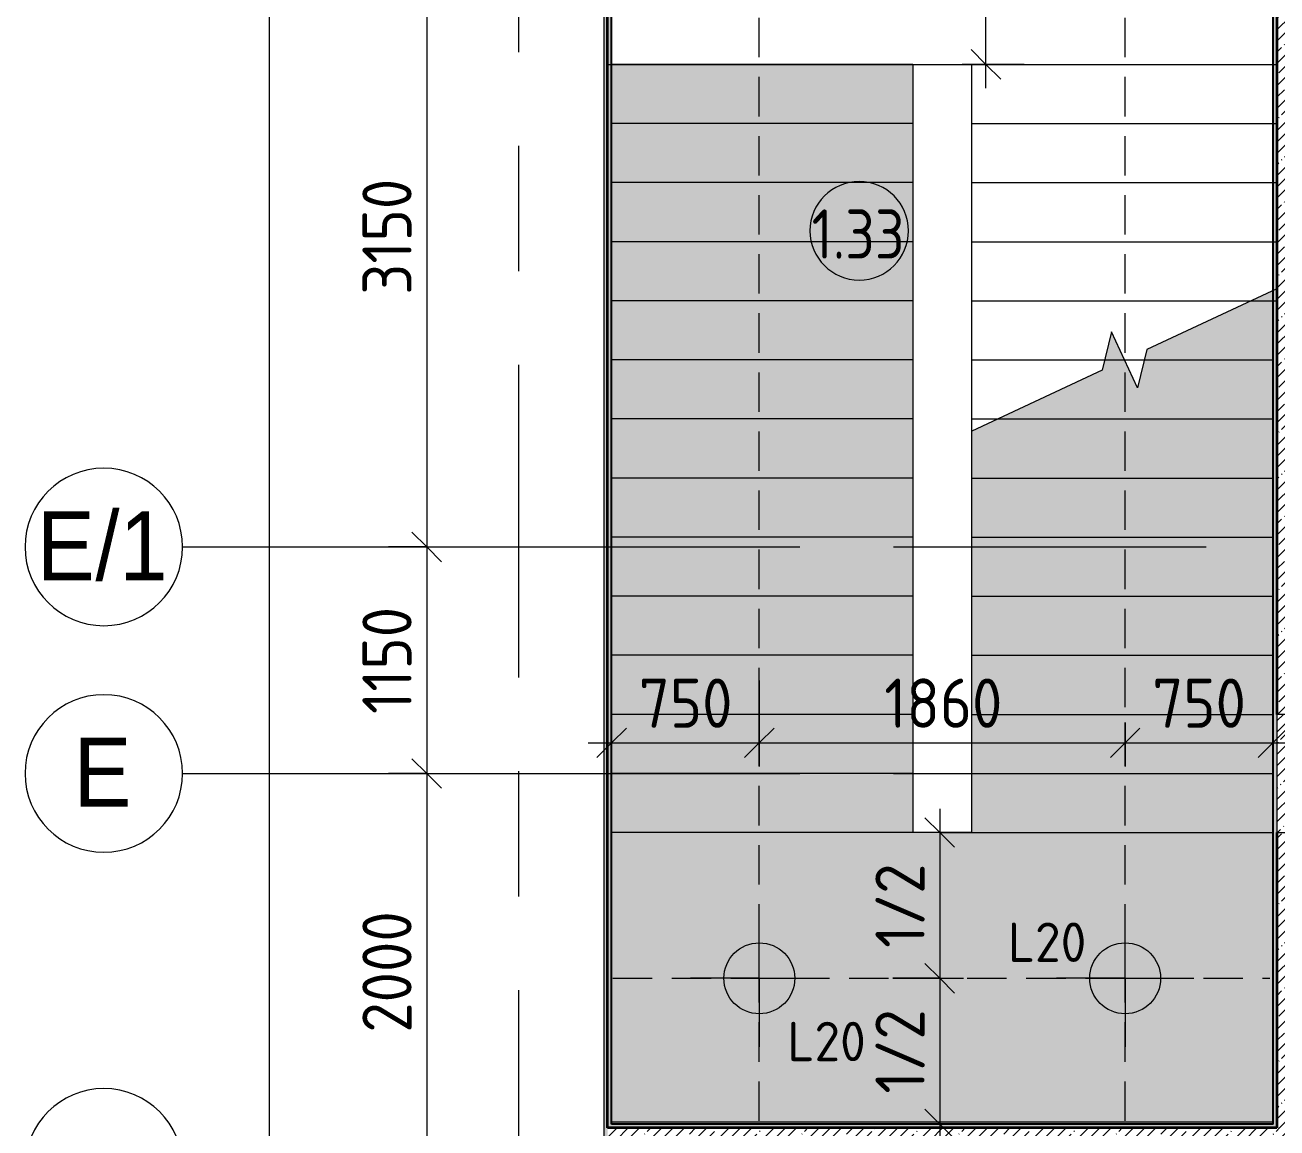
# Model space of a CAD drawing. Header units: millimetres. Extents: x 35802 to 233035, y -8553 to 29000.
# Drawn here: x 35802 to 42160, y 15200 to 20800 of the extents above; entities that cross this region are included whole.
import ezdxf

# ---------------------------------------------------------------- set-up
doc = ezdxf.new("R2010")
doc.units = ezdxf.units.MM
doc.linetypes.add('ADSK_Штрих_ш2 п1', pattern=[300, 200, -100])
doc.linetypes.add('Осевая', pattern=[3175, 635, -476.25, 1587.5, -476.25])
for name, color, linetype, lineweight in [('A-ANNO-DIMS', 7, 'Continuous', 9), ('A-ANNO-DIMS-100', 7, 'Continuous', 9), ('A-ANNO-NOTE', 7, 'Continuous', 9), ('A-AREA-IDEN', 7, 'Continuous', 9), ('A-DETL-1', 7, 'ADSK_Штрих_ш2 п1', 9), ('A-DETL-GENF', 7, 'Continuous', 9), ('E-LITE-EQPM-IDEN', 7, 'Continuous', 9), ('I-WALL', 7, 'Continuous', 9), ('S-COLS', 7, 'Continuous', 9), ('S-STRS-2', 7, 'Continuous', 9), ('S-STRS-MBND', 7, 'Continuous', 9), ('Оси', 7, 'Continuous', 9), ('Оси-1', 7, 'Continuous', 20), ('Оси-2', 7, 'Осевая', 9)]:
    doc.layers.add(name, color=color, linetype=linetype, lineweight=lineweight)
for name, color, linetype, lineweight, true_color in [('A-WALL-1', 7, 'Continuous', 35, 0x3c3c3c), ('A-WALL-2', 7, 'Continuous', 25, 0x3c3c3c), ('A-WALL-FNSH-2', 7, 'Continuous', 13, 0x3c3c3c)]:
    doc.layers.add(name, color=color, linetype=linetype, lineweight=lineweight, true_color=true_color)
doc.layers.add('S-STRS-1', color=7, linetype='Continuous', lineweight=13, transparency=1)
doc.styles.add('Arial', font='arial.ttf', dxfattribs={"width": 0.9, "height": 350})
doc.styles.add('GOST Common', font='GOST_Common.ttf', dxfattribs={"height": 200})
doc.styles.add('GOST Common_1', font='GOST_Common.ttf', dxfattribs={"width": 0.9, "height": 250})
doc.styles.add('ISOCPEUR', font='isocpeur.ttf', dxfattribs={"width": 0.9, "height": 250})
doc.dimstyles.new('ISO-2_5_0_9К_БОЛЬШОЙ', dxfattribs={"dimscale": 304.8, "dimtxt": 248.995294, "dimasz": 0.492126, "dimexe": 0.393701, "dimexo": 0.984252, "dimgap": 0, "dimtad": 1, "dimdec": 0, "dimrnd": 10, "dimzin": 0, "dimdsep": 46, "dimtxsty": 'ISOCPEUR', "dimblk1": 'OBLIQUE', "dimblk2": 'OBLIQUE', "dimsah": 1, "dimcen": 0.09, "dimdle": 0.393701, "dimazin": 0, "dimtfac": 1, "dimtdec": 4, "dimtix": 1, "dimtmove": 0, "dimatfit": 3, "dimfxl": 1, "dimtvp": 1, "dimtolj": 1, "dimtzin": 0, "dimarcsym": 2})
doc.dimstyles.new('ISO-2_5_0_9К_БОЛЬШОЙ_1', dxfattribs={"dimscale": 304.8, "dimtxt": 248.995294, "dimasz": 0.492126, "dimexe": 0.393701, "dimexo": 0.984252, "dimgap": 0, "dimtad": 1, "dimdec": 0, "dimrnd": 10, "dimzin": 0, "dimdsep": 46, "dimtxsty": 'ISOCPEUR', "dimblk1": 'OBLIQUE', "dimblk2": 'OBLIQUE', "dimsah": 1, "dimcen": 0.09, "dimdle": 0.393701, "dimazin": 0, "dimtfac": 1, "dimtdec": 4, "dimtix": 1, "dimtmove": 2, "dimatfit": 3, "dimfxl": 1, "dimtvp": 1, "dimtolj": 1, "dimtzin": 0, "dimarcsym": 2})
pattern_1 = [(45, (0, 0), (-57.02463, 57.02463), []), (45, (57.025, 0), (-57.02463, 57.02463), [100.806, -20.161, 3.353, -16.808])]
pattern_2 = [(0, (0, 0), (121.92, 30.48), [10.058, -81.382, 10.058, -81.382, -487.68]), (0, (0, 0), (121.92, 30.48), [-182.88, 10.058, -172.822, 10.058, -81.382, -213.36]), (0, (0, 0), (121.92, 30.48), [-457.2, 10.058, -50.902, 10.058, -142.342]), (120, (45.72, 15.24), (-87.356454, 90.345817), [10.058, -81.382, 10.058, -81.382, -487.68]), (120, (45.72, 15.24), (-87.356454, 90.345817), [-182.88, 10.058, -172.822, 10.058, -81.382, -213.36]), (120, (45.72, 15.24), (-87.356454, 90.345817), [-457.2, 10.058, -50.902, 10.058, -142.342]), (240, (60.96, 76.2), (-34.563546, -120.825817), [10.058, -81.382, 10.058, -81.382, -487.68]), (240, (60.96, 76.2), (-34.563546, -120.825817), [-182.88, 10.058, -172.822, 10.058, -81.382, -213.36]), (240, (60.96, 76.2), (-34.563546, -120.825817), [-457.2, 10.058, -50.902, 10.058, -142.342])]

# ---------------------------------------------------------------- blocks, each defined once
blk = doc.blocks.new('BSC_Колонна _Прямоугольная - 600х600-V18-План расстановки осветительного оборудования 1 этажа в осях 12-23')
at = {"layer": 'S-COLS'}
h = blk.add_hatch(dxfattribs=at)
h.set_pattern_fill('FP_26', color=256, style=0, pattern_type=2)
h.set_pattern_definition([(45, (-42460, -17000), (-57.02463, 57.02463), []), (45, (-42402.975, -17000), (-57.02463, 57.02463), [100.806, -20.161, 3.353, -16.808])])
h.paths.add_polyline_path([(-300, -300), (300, -300), (300, 300), (-300, 300), (-300, 261)])
for p, q in [((300, 300), (-300, 300)), ((-300, 300), (-300, -300)), ((300, -300), (300, 300)), ((-300, -300), (300, -300))]:
    blk.add_line(p, q, dxfattribs=at)
blk = doc.blocks.new('DET_L_Линия разрыва - М100-V52-План расстановки осветительного оборудования 1 этажа в осях 12-23')
at = {"layer": 'A-DETL-GENF'}
blk.add_line((11739.9, 0), (0, 0), dxfattribs=at)
blk = doc.blocks.new('Ось сетки - D8-29747960-План расстановки осветительного оборудования 1 этажа в осях 12-23')
at = {"layer": 'Оси-1'}
for start, end in [(360, 180), (180, 360)]:
    blk.add_arc((0, 0), 4, start, end, dxfattribs=at)
blk = doc.blocks.new('DIMBLOCK21-План расстановки осветительного оборудования 1 этажа в осях 12-23')
at = {"layer": 'A-ANNO-DIMS-100', "lineweight": 20}
for p, q in [((37841.5, 21300), (37766.5, 21375)), ((37841.5, 21300), (37916.5, 21225)), ((37841.5, 18150), (37766.5, 18225)), ((37841.5, 18150), (37916.5, 18075))]:
    blk.add_line(p, q, dxfattribs=at)
at = {"layer": 'A-ANNO-DIMS-100'}
for p, q in [((37647.6, 21300), (37961.5, 21300)), ((37841.5, 21300), (37647.6, 21300)), ((37841.5, 21300), (37841.5, 18150)), ((37647.6, 18150), (37961.5, 18150)), ((37841.5, 18150), (37647.6, 18150))]:
    blk.add_line(p, q, dxfattribs=at)
at = {"layer": 'A-ANNO-DIMS-100', "color": 0, "insert": (37514.9, 19430.5), "char_height": 250, "width": 706.764, "attachment_point": 1, "rotation": 90, "line_spacing_factor": 1.149209, "style": 'ISOCPEUR'}
blk.add_mtext('3150', dxfattribs=at)
blk = doc.blocks.new('_Oblique')
at = {"color": 0, "linetype": 'ByBlock', "lineweight": -2}
blk.add_line((-0.5, -0.5), (0.5, 0.5), dxfattribs=at)
blk = doc.blocks.new('DIMBLOCK22-План расстановки осветительного оборудования 1 этажа в осях 12-23')
at = {"layer": 'A-ANNO-DIMS-100', "lineweight": 20}
for p, q in [((37841.5, 18150), (37766.5, 18225)), ((37841.5, 18150), (37916.5, 18075)), ((37841.5, 17000), (37766.5, 17075)), ((37841.5, 17000), (37916.5, 16925))]:
    blk.add_line(p, q, dxfattribs=at)
at = {"layer": 'A-ANNO-DIMS-100'}
for p, q in [((37647.6, 18150), (37961.5, 18150)), ((37841.5, 18150), (37647.6, 18150)), ((37841.5, 18150), (37841.5, 17000)), ((37647.6, 17000), (37961.5, 17000)), ((37841.5, 17000), (37647.6, 17000))]:
    blk.add_line(p, q, dxfattribs=at)
at = {"layer": 'A-ANNO-DIMS-100', "color": 0, "insert": (37514.9, 17302.1), "char_height": 250, "width": 655.049, "attachment_point": 1, "rotation": 90, "line_spacing_factor": 1.149209, "style": 'ISOCPEUR'}
blk.add_mtext('1150', dxfattribs=at)
blk = doc.blocks.new('DIMBLOCK23-План расстановки осветительного оборудования 1 этажа в осях 12-23')
at = {"layer": 'A-ANNO-DIMS-100', "lineweight": 20}
for p, q in [((37841.5, 17000), (37766.5, 17075)), ((37841.5, 17000), (37916.5, 16925)), ((37841.5, 15000), (37766.5, 15075)), ((37841.5, 15000), (37916.5, 14925))]:
    blk.add_line(p, q, dxfattribs=at)
at = {"layer": 'A-ANNO-DIMS-100'}
for p, q in [((37647.6, 17000), (37961.5, 17000)), ((37841.5, 17000), (37647.6, 17000)), ((37841.5, 17000), (37841.5, 15000)), ((37647.6, 15000), (37961.5, 15000)), ((37841.5, 15000), (37647.6, 15000))]:
    blk.add_line(p, q, dxfattribs=at)
at = {"layer": 'A-ANNO-DIMS-100', "color": 0, "insert": (37514.9, 15684), "char_height": 250, "width": 758.478, "attachment_point": 1, "rotation": 90, "line_spacing_factor": 1.149209, "style": 'ISOCPEUR'}
blk.add_mtext('2000', dxfattribs=at)
blk = doc.blocks.new('DIMBLOCK31-План расстановки осветительного оборудования 1 этажа в осях 12-23')
at = {"layer": 'A-ANNO-DIMS-100'}
for p, q in [((37041.5, 27120), (37041.5, -120)), ((36847.6, 27000), (37161.5, 27000)), ((37041.5, 27000), (36847.6, 27000)), ((36847.6, 0), (37161.5, 0)), ((37041.5, 0), (36847.6, 0))]:
    blk.add_line(p, q, dxfattribs=at)
at = {"layer": 'A-ANNO-DIMS-100', "lineweight": 20}
for p, q in [((37041.5, 27000), (36966.5, 27075)), ((37041.5, 27000), (37116.5, 26925)), ((37041.5, 0), (36966.5, 75)), ((37041.5, 0), (37116.5, -75))]:
    blk.add_line(p, q, dxfattribs=at)
at = {"layer": 'A-ANNO-DIMS-100', "color": 0, "insert": (36714.9, 13572), "char_height": 250, "width": 948.097, "attachment_point": 1, "rotation": 90, "line_spacing_factor": 1.149209, "style": 'ISOCPEUR'}
blk.add_mtext('27000', dxfattribs=at)
blk = doc.blocks.new('DIMBLOCK32-План расстановки осветительного оборудования 1 этажа в осях 12-23')
at = {"layer": 'A-ANNO-DIMS-100', "lineweight": 20}
for p, q in [((40682, 21990), (40607, 22065)), ((40682, 21990), (40757, 21915)), ((40682, 20600), (40607, 20675)), ((40682, 20600), (40757, 20525))]:
    blk.add_line(p, q, dxfattribs=at)
at = {"layer": 'A-ANNO-DIMS-100'}
for p, q in [((41270.8, 21990), (40562, 21990)), ((40682, 20480), (40682, 21990)), ((40682, 21990), (41270.8, 21990)), ((40875.9, 20600), (40562, 20600)), ((40682, 20600), (40875.9, 20600))]:
    blk.add_line(p, q, dxfattribs=at)
at = {"layer": 'A-ANNO-DIMS-100', "color": 0, "insert": (40355.4, 21251.9), "char_height": 250, "width": 517.144, "attachment_point": 1, "rotation": 90, "line_spacing_factor": 1.149209, "style": 'ISOCPEUR'}
blk.add_mtext('1/2', dxfattribs=at)
blk = doc.blocks.new('DIMBLOCK34-План расстановки осветительного оборудования 1 этажа в осях 12-23')
at = {"layer": 'A-ANNO-DIMS-100'}
for p, q in [((40447.2, 16820), (40447.2, 15960)), ((40610, 16700), (40327.2, 16700)), ((40447.2, 16700), (40610, 16700)), ((40209.3, 15960), (40567.2, 15960)), ((40447.2, 15960), (40209.3, 15960))]:
    blk.add_line(p, q, dxfattribs=at)
at = {"layer": 'A-ANNO-DIMS-100', "lineweight": 20}
for p, q in [((40447.2, 16700), (40372.2, 16775)), ((40447.2, 16700), (40522.2, 16625)), ((40447.2, 15960), (40372.2, 16035)), ((40447.2, 15960), (40522.2, 15885))]:
    blk.add_line(p, q, dxfattribs=at)
at = {"layer": 'A-ANNO-DIMS-100', "color": 0, "insert": (40120.6, 16114.5), "char_height": 250, "width": 517.144, "attachment_point": 1, "rotation": 90, "line_spacing_factor": 1.149209, "style": 'ISOCPEUR'}
blk.add_mtext('1/2', dxfattribs=at)
blk = doc.blocks.new('DIMBLOCK35-План расстановки осветительного оборудования 1 этажа в осях 12-23')
at = {"layer": 'A-ANNO-DIMS-100', "lineweight": 20}
for p, q in [((40447.2, 15960), (40372.2, 16035)), ((40447.2, 15960), (40522.2, 15885)), ((40447.2, 15220), (40372.2, 15295)), ((40447.2, 15220), (40522.2, 15145))]:
    blk.add_line(p, q, dxfattribs=at)
at = {"layer": 'A-ANNO-DIMS-100'}
for p, q in [((40209.3, 15960), (40567.2, 15960)), ((40447.2, 15960), (40209.3, 15960)), ((40447.2, 15960), (40447.2, 15100)), ((40253.3, 15220), (40567.2, 15220)), ((40447.2, 15220), (40253.3, 15220))]:
    blk.add_line(p, q, dxfattribs=at)
at = {"layer": 'A-ANNO-DIMS-100', "color": 0, "insert": (40120.6, 15374.5), "char_height": 250, "width": 517.144, "attachment_point": 1, "rotation": 90, "line_spacing_factor": 1.149209, "style": 'ISOCPEUR'}
blk.add_mtext('1/2', dxfattribs=at)
blk = doc.blocks.new('Марка_Помещения - Номер-25198446-План расстановки осветительного оборудования 1 этажа в осях 12-23')
at = {"layer": 'A-AREA-IDEN'}
for start, end in [(360, 180), (180, 360)]:
    blk.add_arc((0, 0), 2.5, start, end, dxfattribs=at)
blk = doc.blocks.new('DIMBLOCK244-План расстановки осветительного оборудования 1 этажа в осях 12-23')
at = {"layer": 'A-ANNO-DIMS-100'}
for p, q in [((38781, 20259.2), (38781, 17035.2)), ((38781, 17155.2), (38781, 20259.2)), ((39531, 17471.7), (39531, 17035.2)), ((39531, 17155.2), (39531, 17471.7)), ((38661, 17155.2), (39531, 17155.2))]:
    blk.add_line(p, q, dxfattribs=at)
at = {"layer": 'A-ANNO-DIMS-100', "lineweight": 20}
for p, q in [((38781, 17155.2), (38856, 17230.2)), ((39531, 17155.2), (39606, 17230.2)), ((38781, 17155.2), (38706, 17080.2)), ((39531, 17155.2), (39456, 17080.2))]:
    blk.add_line(p, q, dxfattribs=at)
at = {"layer": 'A-ANNO-DIMS-100', "color": 0, "insert": (38919, 17481.9), "char_height": 250, "width": 568.858, "attachment_point": 1, "line_spacing_factor": 1.149209, "style": 'ISOCPEUR'}
blk.add_mtext('750', dxfattribs=at)
blk = doc.blocks.new('DIMBLOCK245-План расстановки осветительного оборудования 1 этажа в осях 12-23')
at = {"layer": 'A-ANNO-DIMS-100'}
for p, q in [((39531, 17471.7), (39531, 17035.2)), ((39531, 17155.2), (39531, 17471.7)), ((41389, 17258.3), (41389, 17035.2)), ((41389, 17155.2), (41389, 17258.3)), ((39531, 17155.2), (41389, 17155.2))]:
    blk.add_line(p, q, dxfattribs=at)
at = {"layer": 'A-ANNO-DIMS-100', "lineweight": 20}
for p, q in [((39531, 17155.2), (39606, 17230.2)), ((41389, 17155.2), (41464, 17230.2)), ((39531, 17155.2), (39456, 17080.2)), ((41389, 17155.2), (41314, 17080.2))]:
    blk.add_line(p, q, dxfattribs=at)
at = {"layer": 'A-ANNO-DIMS-100', "color": 0, "insert": (40165.5, 17481.9), "char_height": 250, "width": 706.764, "attachment_point": 1, "line_spacing_factor": 1.149209, "style": 'ISOCPEUR'}
blk.add_mtext('1860', dxfattribs=at)
blk = doc.blocks.new('DIMBLOCK246-План расстановки осветительного оборудования 1 этажа в осях 12-23')
at = {"layer": 'A-ANNO-DIMS-100'}
for p, q in [((41389, 17258.3), (41389, 17035.2)), ((41389, 17155.2), (41389, 17258.3)), ((42139, 16961.3), (42139, 17275.2)), ((41389, 17155.2), (42259, 17155.2)), ((42139, 17155.2), (42139, 16961.3))]:
    blk.add_line(p, q, dxfattribs=at)
at = {"layer": 'A-ANNO-DIMS-100', "lineweight": 20}
for p, q in [((41389, 17155.2), (41464, 17230.2)), ((42139, 17155.2), (42214, 17230.2)), ((41389, 17155.2), (41314, 17080.2)), ((42139, 17155.2), (42064, 17080.2))]:
    blk.add_line(p, q, dxfattribs=at)
at = {"layer": 'A-ANNO-DIMS-100', "color": 0, "insert": (41527, 17481.9), "char_height": 250, "width": 568.858, "attachment_point": 1, "line_spacing_factor": 1.149209, "style": 'ISOCPEUR'}
blk.add_mtext('750', dxfattribs=at)

msp = doc.modelspace()

# ---------------------------------------------------------------- hatches: boundary and pattern name
at = {"layer": 'I-WALL'}
h = msp.add_hatch(dxfattribs=at)
h.set_pattern_fill('FP_1', color=256, style=0, pattern_type=2)
h.set_pattern_definition(pattern_1)
h.paths.add_polyline_path([(38742.7, 10450), (38760, 10450), (38760, 11768.5), (38540, 11658.5), (38540, 11561.2), (38742.7, 11459.9), (38742.7, 10538.6)])
h.paths.add_polyline_path([(38760, 12051.2), (38760, 23420.3), (38742.7, 23420.3), (38742.7, 12059.9)])
h = msp.add_hatch(dxfattribs=at)
h.set_pattern_fill('FP_67', color=256, style=0, pattern_type=2)
h.set_pattern_definition(pattern_2)
h.paths.add_polyline_path([(42140, 15220), (42160, 15220), (42160, 23400), (42140, 23400), (42140, 17261)])
h = msp.add_hatch(dxfattribs=at)
h.set_pattern_fill('FP_67', color=256, style=0, pattern_type=2)
h.set_pattern_definition(pattern_2)
h.paths.add_polyline_path([(38780, 15200), (38780, 23380), (38760, 23380), (38760, 15200)])
h = msp.add_hatch(dxfattribs=at)
h.set_pattern_fill('FP_1', color=256, style=0, pattern_type=2)
h.set_pattern_definition(pattern_1)
h.paths.add_polyline_path([(42160, 17300), (42380, 17300), (42380, 22700), (42160, 22700), (42160, 19329.5)])
h = msp.add_hatch(dxfattribs=at)
h.set_pattern_fill('FP_1', color=256, style=0, pattern_type=2)
h.set_pattern_definition(pattern_1)
h.paths.add_polyline_path([(42380, 15200), (42380, 16700), (42160, 16700), (42160, 15200)])
h = msp.add_hatch(dxfattribs=at)
h.set_pattern_fill('FP_1', color=256, style=0, pattern_type=2)
h.set_pattern_definition(pattern_1)
h.paths.add_polyline_path([(40460, 14980), (42380, 14980), (42380, 15200), (38760, 15200), (38760, 14980), (40240, 14980)])
h = msp.add_hatch(dxfattribs=at)
h.set_pattern_fill('FP_67', color=256, style=0, pattern_type=2)
h.set_pattern_definition(pattern_2)
h.paths.add_polyline_path([(41185, 15200), (42160, 15200), (42160, 15220), (38780, 15220), (38780, 15200), (38912.5, 15200)])
at = {"layer": 'S-STRS-1'}
for points in [[(40310, 20300), (40310, 20600), (38780, 20600), (38780, 20300), (38996.2, 20300)], [(40310, 20000), (40310, 20300), (38780, 20300), (38780, 20000), (38982.3, 20000)], [(40310, 19700), (40310, 20000), (38780, 20000), (38780, 19700), (38968.4, 19700)], [(40310, 19400), (40310, 19700), (38780, 19700), (38780, 19400), (38954.5, 19400)], [(42160, 19400), (42160, 19461.4), (42028.4, 19400)], [(40310, 19100), (40310, 19400), (38780, 19400), (38780, 19100), (38940.6, 19100)], [(38780, 18800), (40310, 18800), (40310, 19100), (38780, 19100)], [(40741.6, 18800), (42140, 18800), (42140, 19100), (41485.4, 19100), (41451, 18958.4), (41385, 19100), (41284.6, 19100), (41271.7, 19047.2), (41185, 19006.7)], [(38780, 18500), (40310, 18500), (40310, 18800), (38780, 18800)], [(42129.1, 18500), (42140, 18500), (42140, 18800), (40741.6, 18800), (40610, 18738.6), (40610, 18500), (41185, 18500)], [(38780, 18200), (40310, 18200), (40310, 18500), (38780, 18500)], [(42131.9, 18200), (42140, 18200), (42140, 18500), (40610, 18500), (40610, 18200), (41185, 18200)], [(38780, 17900), (40310, 17900), (40310, 18200), (38780, 18200)], [(42134.7, 17900), (42140, 17900), (42140, 18200), (40610, 18200), (40610, 17900), (41185, 17900)], [(38780, 17600), (40310, 17600), (40310, 17900), (38780, 17900)], [(42137.6, 17600), (42140, 17600), (42140, 17900), (40610, 17900), (40610, 17600), (41185, 17600)], [(40310, 17300), (40310, 17600), (38780, 17600), (38780, 17300), (38857.3, 17300)], [(40610, 17300), (42140, 17300), (42140, 17600), (40610, 17600)], [(40310, 17000), (40310, 17300), (38780, 17300), (38780, 17000), (38843.4, 17000)], [(42140, 17000), (42140, 17300), (40610, 17300), (40610, 17000), (41185, 17000)], [(40310, 16700), (40310, 17000), (38780, 17000), (38780, 16700), (38829.5, 16700)], [(41185, 16700), (42140, 16700), (42140, 17000), (40610, 17000), (40610, 16700)], [(38791.9, 15220), (42140, 15220), (42139, 16700), (38780, 16700), (38780.7, 15220), (38784.7, 15220)]]:
    msp.add_hatch(color=256, dxfattribs=at).paths.add_polyline_path(points)
h = msp.add_hatch(color=256, dxfattribs=at)
h.paths.add_polyline_path([(41485.4, 19100), (42140, 19100), (42140, 19400), (42028.4, 19400), (41498.3, 19152.8)])
h.paths.add_polyline_path([(41284.6, 19100), (41385, 19100), (41319, 19241.6)])

# ---------------------------------------------------------------- linework, layer by layer
at = {"layer": 'A-ANNO-NOTE'}
for p, q in [((39531, 15960), (39531, 16308.9)), ((41389, 15960), (41389, 16308.9)), ((39531, 15960), (39182.1, 15960)), ((39531, 15960), (39531, 15611.1)), ((39531, 15960), (39879.9, 15960)), ((41389, 15960), (41040.1, 15960)), ((41389, 15960), (41389, 15611.1)), ((41389, 15960), (41737.9, 15960))]:
    msp.add_line(p, q, dxfattribs=at)
for centre in [(39531, 15960), (41389, 15960)]:
    msp.add_circle(centre, 180, dxfattribs=at)
at = {"layer": 'A-DETL-1'}
for p, q in [((39531, 15236.4), (39531, 23389.5)), ((41389, 15236.4), (41389, 23389.5)), ((38786.9, 15960), (42124, 15960))]:
    msp.add_line(p, q, dxfattribs=at)
at = {"layer": 'A-WALL-1'}
for p, q in [((38760, 15200), (38760, 23420.3)), ((42160, 22700), (42160, 17300)), ((42160, 16700), (42160, 15200)), ((42160, 15200), (38760, 15200))]:
    msp.add_line(p, q, dxfattribs=at)
at = {"layer": 'A-WALL-2'}
for p, q in [((38780, 15220), (38780, 23380)), ((42140, 15220), (42140, 23380)), ((42140, 15220), (38780, 15220))]:
    msp.add_line(p, q, dxfattribs=at)
at = {"layer": 'A-WALL-FNSH-2'}
for p, q in [((38781, 15220.5), (38781, 23379)), ((42139, 23379), (42139, 19800.4)), ((42139, 19800.4), (42140, 19800.4)), ((42139, 19431.1), (42139, 15220)), ((42140, 19431.1), (42139, 19431.1)), ((42140, 17340.4), (42139, 17340.4)), ((38780, 15220.5), (38781, 15220.5))]:
    msp.add_line(p, q, dxfattribs=at)
at = {"layer": 'I-WALL'}
for p, q in [((38780, 20700), (38781, 20700)), ((42139, 19431.1), (42139, 19800.4)), ((38780, 18598.1), (38781, 18598.1)), ((38781, 18219.6), (38780, 18219.6)), ((42139, 16711.1), (42140, 16711.1)), ((42140, 16620.4), (42139, 16620.4)), ((42140, 16600.4), (42139, 16600.4)), ((38780, 16499.6), (38781, 16499.6)), ((38781, 16398.1), (38780, 16398.1)), ((38780, 15231), (42139, 15231)), ((42139, 15230), (38780, 15230))]:
    msp.add_line(p, q, dxfattribs=at)
at = {"layer": 'S-STRS-2'}
for p, q in [((40310, 20600), (38780, 20600)), ((40310, 20600), (38780, 20600)), ((40310, 20600), (40310, 20300)), ((40310, 20300), (38780, 20300)), ((40310, 20300), (38780, 20300)), ((40310, 20300), (40310, 20000)), ((40310, 20000), (38780, 20000)), ((40310, 20000), (38780, 20000)), ((40310, 20000), (40310, 19700)), ((40310, 19700), (38780, 19700)), ((40310, 19700), (38780, 19700)), ((40310, 19700), (40310, 19400)), ((42160, 19400), (42160, 19461.4)), ((40310, 19400), (38780, 19400)), ((40310, 19400), (38780, 19400)), ((40310, 19400), (40310, 19100)), ((42028.4, 19400), (42160, 19400)), ((42028.4, 19400), (42160, 19400)), ((40310, 19100), (38780, 19100)), ((40310, 19100), (38780, 19100)), ((40310, 19100), (40310, 18800)), ((41284.6, 19100), (41385, 19100)), ((41284.6, 19100), (41385, 19100)), ((41485.4, 19100), (42140, 19100)), ((41485.4, 19100), (42140, 19100)), ((40310, 18800), (38780, 18800)), ((40310, 18800), (38780, 18800)), ((40310, 18800), (40310, 18500)), ((40741.6, 18800), (42140, 18800)), ((40741.6, 18800), (42140, 18800)), ((40610, 18500), (40610, 18738.6)), ((40310, 18500), (38780, 18500)), ((40310, 18500), (38780, 18500)), ((40310, 18500), (40310, 18200)), ((40610, 18200), (40610, 18500)), ((40610, 18500), (42140, 18500)), ((40610, 18500), (42140, 18500)), ((40310, 18200), (38780, 18200)), ((40310, 18200), (38780, 18200)), ((40310, 18200), (40310, 17900)), ((40610, 17900), (40610, 18200)), ((40610, 18200), (42140, 18200)), ((40610, 18200), (42140, 18200)), ((40310, 17900), (38780, 17900)), ((40310, 17900), (38780, 17900)), ((40310, 17900), (40310, 17600)), ((40610, 17600), (40610, 17900)), ((40610, 17900), (42140, 17900)), ((40610, 17900), (42140, 17900)), ((40310, 17600), (38780, 17600)), ((40310, 17600), (38780, 17600)), ((40310, 17600), (40310, 17300)), ((40610, 17300), (40610, 17600)), ((40610, 17600), (42140, 17600)), ((40610, 17600), (42140, 17600)), ((40310, 17300), (38780, 17300)), ((40310, 17300), (38780, 17300)), ((40310, 17300), (40310, 17000)), ((40610, 17000), (40610, 17300)), ((40610, 17300), (42140, 17300)), ((40610, 17300), (42140, 17300)), ((40310, 17000), (38780, 17000)), ((40310, 17000), (38780, 17000)), ((40310, 17000), (40310, 16700)), ((40610, 16700), (40610, 17000)), ((40610, 17000), (42140, 17000)), ((40610, 17000), (42140, 17000)), ((40310, 16700), (38780, 16700)), ((40310, 16700), (38780, 16700)), ((40610, 16700), (40310, 16700)), ((40610, 16700), (42140, 16700)), ((40610, 16700), (42140, 16700))]:
    msp.add_line(p, q, dxfattribs=at)
at = {"layer": 'S-STRS-MBND'}
for p, q in [((38760, 23400), (38760, 20600)), ((42160, 20600), (42160, 23400)), ((38760, 20600), (40610, 20600)), ((40610, 20600), (42160, 20600)), ((40610, 18738.6), (40610, 20600)), ((40610, 20600), (42160, 20600)), ((42160, 19461.4), (42160, 20600)), ((40610, 20300), (42160, 20300)), ((40610, 20300), (42160, 20300)), ((40610, 20000), (42160, 20000)), ((40610, 20000), (42160, 20000)), ((40610, 19700), (42160, 19700)), ((40610, 19700), (42160, 19700)), ((42160, 19461.4), (41498.3, 19152.8)), ((40610, 19400), (42028.4, 19400)), ((40610, 19400), (42028.4, 19400)), ((41319, 19241.6), (41271.7, 19047.2)), ((41451, 18958.4), (41319, 19241.6)), ((41498.3, 19152.8), (41451, 18958.4)), ((40610, 19100), (41284.6, 19100)), ((40610, 19100), (41284.6, 19100)), ((41385, 19100), (41485.4, 19100)), ((41385, 19100), (41485.4, 19100)), ((41271.7, 19047.2), (40610, 18738.6)), ((40610, 18800), (40741.6, 18800)), ((40610, 18800), (40741.6, 18800))]:
    msp.add_line(p, q, dxfattribs=at)
at = {"layer": 'Оси'}
for p, q in [((36601.6, 18150), (39101.6, 18150)), ((36601.6, 17000), (39101.6, 17000))]:
    msp.add_line(p, q, dxfattribs=at)
at = {"layer": 'Оси-2'}
for p, q in [((38310, 501), (38310, 21277.7)), ((39101.6, 18150), (82250, 18150)), ((39101.6, 17000), (82250, 17000))]:
    msp.add_line(p, q, dxfattribs=at)

# ---------------------------------------------------------------- block references
at = {"layer": 'A-AREA-IDEN', "xscale": 99.99999999999993, "yscale": 99.99999999999993, "zscale": 99.99999999999993}
msp.add_blockref('Марка_Помещения - Номер-25198446-План расстановки осветительного оборудования 1 этажа в осях 12-23', (40038.3, 19755.4), dxfattribs=at)
at = {"layer": 'A-DETL-GENF', "rotation": 270.0000000000003}
msp.add_blockref('DET_L_Линия разрыва - М100-V52-План расстановки осветительного оборудования 1 этажа в осях 12-23', (38742.7, 23799.7), dxfattribs=at)
at = {"layer": 'S-COLS'}
msp.add_blockref('BSC_Колонна _Прямоугольная - 600х600-V18-План расстановки осветительного оборудования 1 этажа в осях 12-23', (42460, 17000), dxfattribs=at)
at = {"layer": 'Оси-1', "xscale": 99.99999999999993, "yscale": 99.99999999999993, "zscale": 99.99999999999993, "rotation": 269.9999999999994}
for p in [(36201.6, 18150), (36201.6, 17000), (36201.6, 15000)]:
    msp.add_blockref('Ось сетки - D8-29747960-План расстановки осветительного оборудования 1 этажа в осях 12-23', p, dxfattribs=at)

# ---------------------------------------------------------------- texts
at = {"layer": 'A-AREA-IDEN', "insert": (39796.4, 19864), "char_height": 250, "width": 606.076, "attachment_point": 1, "style": 'GOST Common_1'}
msp.add_mtext('1.33', dxfattribs=at)
at = {"layer": 'E-LITE-EQPM-IDEN', "char_height": 200, "width": 529.114, "attachment_point": 1, "style": 'GOST Common'}
for insert in [(40793.6, 16243.1), (39673.4, 15739.1)]:
    msp.add_mtext('L20', dxfattribs=dict(at, insert=insert))
at = {"layer": 'Оси', "char_height": 350, "attachment_point": 1, "style": 'Arial'}
for s, insert, width in [('\\fArial|b0|i0|c204|p34|;\\W.9;Е', (35861.6, 18331), 360.759), ('/1', (36159.3, 18331), 454.557), ('\\fArial|b0|i0|c204|p34|;\\W.9;Е', (36048.8, 17181), 360.759)]:
    msp.add_mtext(s, dxfattribs=dict(at, insert=insert, width=width))

# ---------------------------------------------------------------- dimensions: what is measured, and where the dimension line sits
at = {"layer": 'A-ANNO-DIMS'}
dim = msp.add_linear_dim(base=(37041.5, 0), p1=(37147.6, 27000), p2=(37147.6, 0), angle=90, dimstyle='ISO-2_5_0_9К_БОЛЬШОЙ_1', override={"dimpost": '<>', "dimfxl": 26999.999823}, dxfattribs=at)
dim.commit()
dim.dimension.update_dxf_attribs({"geometry": 'DIMBLOCK31-План расстановки осветительного оборудования 1 этажа в осях 12-23', "text_midpoint": (36881.6, 14046), "dimtype": 160, "text_rotation": 90})
dim = msp.add_linear_dim(base=(40682, 21990), p1=(40575.9, 20600), p2=(40970.8, 21990), angle=90, text='1/2', dimstyle='ISO-2_5_0_9К_БОЛЬШОЙ_1', override={"dimpost": '<>', "dimfxl": 1445.010065}, dxfattribs=at)
dim.commit()
dim.dimension.update_dxf_attribs({"geometry": 'DIMBLOCK32-План расстановки осветительного оборудования 1 этажа в осях 12-23', "text_midpoint": (40522, 21510.5), "dimtype": 160, "text_rotation": 90})
for base, p1, p2, override, picture, middle in [((37841.5, 18150), (37947.6, 21300), (37947.6, 18150), {"dimpost": '<>', "dimfxl": 3150}, 'DIMBLOCK21-План расстановки осветительного оборудования 1 этажа в осях 12-23', (37716.5, 19725)), ((37841.5, 17000), (37947.6, 18150), (37947.6, 17000), {"dimpost": '<>', "dimfxl": 1150}, 'DIMBLOCK22-План расстановки осветительного оборудования 1 этажа в осях 12-23', (37716.5, 17575)), ((37841.5, 15000), (37947.6, 17000), (37947.6, 15000), {"dimpost": '<>', "dimfxl": 2000.000075}, 'DIMBLOCK23-План расстановки осветительного оборудования 1 этажа в осях 12-23', (37716.5, 16000))]:
    dim = msp.add_linear_dim(base=base, p1=p1, p2=p2, angle=90, dimstyle='ISO-2_5_0_9К_БОЛЬШОЙ', override=override, dxfattribs=at)
    dim.commit()
    dim.dimension.update_dxf_attribs({"geometry": picture, "text_midpoint": middle})
for base, p1, p2, override, picture, middle in [((39531, 17155.2), (38781, 20559.2), (39531, 17771.7), {"dimpost": '<>', "dimfxl": 2886.644149}, 'DIMBLOCK244-План расстановки осветительного оборудования 1 этажа в осях 12-23', (39156, 17280.2)), ((41389, 17155.2), (39531, 17771.7), (41389, 17558.3), {"dimpost": '<>', "dimfxl": 1870.182532}, 'DIMBLOCK245-План расстановки осветительного оборудования 1 этажа в осях 12-23', (40460, 17280.2)), ((42139, 17155.2), (41389, 17558.3), (42139, 17261.3), {"dimpost": '<>', "dimfxl": 806.647687}, 'DIMBLOCK246-План расстановки осветительного оборудования 1 этажа в осях 12-23', (41764, 17280.2))]:
    dim = msp.add_linear_dim(base=base, p1=p1, p2=p2, dimstyle='ISO-2_5_0_9К_БОЛЬШОЙ', override=override, dxfattribs=at)
    dim.commit()
    dim.dimension.update_dxf_attribs({"geometry": picture, "text_midpoint": middle})
for base, p1, p2, override, picture, middle in [((40447.2, 15960), (40310, 16700), (39909.3, 15960), {"dimpost": '<>', "dimfxl": 841.507965}, 'DIMBLOCK34-План расстановки осветительного оборудования 1 этажа в осях 12-23', (40322.2, 16330)), ((40447.2, 15220), (39909.3, 15960), (40553.3, 15220), {"dimpost": '<>', "dimfxl": 980.957609}, 'DIMBLOCK35-План расстановки осветительного оборудования 1 этажа в осях 12-23', (40322.2, 15590))]:
    dim = msp.add_linear_dim(base=base, p1=p1, p2=p2, angle=90, text='1/2', dimstyle='ISO-2_5_0_9К_БОЛЬШОЙ', override=override, dxfattribs=at)
    dim.commit()
    dim.dimension.update_dxf_attribs({"geometry": picture, "text_midpoint": middle})

doc.saveas('drawing.dxf')
